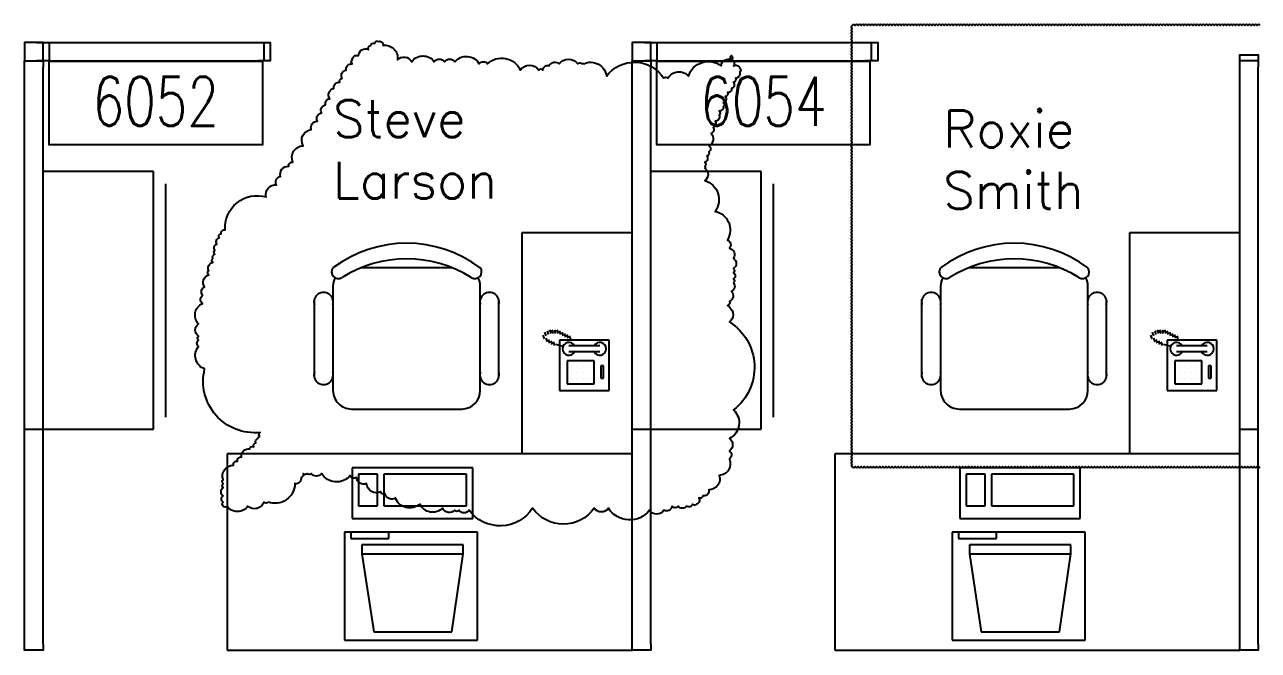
# Model space of a CAD drawing. Header units: millimetres. Extents: x 2510 to 2909, y 1470 to 1692.
# Drawn here: x 2510.5 to 2711.5, y 1579.5 to 1681.4 of the extents above; entities that cross this region are included whole.
import ezdxf
from ezdxf.enums import TextEntityAlignment as Align

# ---------------------------------------------------------------- set-up
doc = ezdxf.new("R2010")
doc.units = ezdxf.units.MM
for name, color, linetype in [('CHAIRS', 4, 'Continuous'), ('CPU', 6, 'Continuous'), ('EMPLOYEE', 1, 'Continuous'), ('FURNITURE', 3, 'Continuous'), ('PANELS_201', 6, 'Continuous'), ('PHONES', 4, 'Continuous'), ('RMNUM', 40, 'Continuous')]:
    doc.layers.add(name, color=color, linetype=linetype)
doc.styles.add('ARCHITXT', font='simplex.shx')
doc.styles.add('ROMANS', font='romans', dxfattribs={"width": 0.75, "height": 8})

# ---------------------------------------------------------------- blocks, each defined once
blk = doc.blocks.new('RMNUM')
at = {"layer": 'RMNUM'}
blk.add_lwpolyline([(-16.33354, 6.674702), (18.388073, 6.674702), (18.388073, -6.982766), (-16.33354, -6.982766), (-16.33354, 6.674702)], dxfattribs=at)
at = {"layer": 'RMNUM', "style": 'ROMANS', "width": 0.75}
blk.add_attdef('NUMBER', text='', height=8, dxfattribs=at).set_placement((1.027267, 0.114097), align=Align.MIDDLE_CENTER)
blk = doc.blocks.new('CHAIR7')
for p, q in [((5.12, 15.04), (17.88, 15.04)), ((20, 12), (3, 12)), ((0, 9), (0, -9)), ((23, -7.44), (23, 7.44)), ((3, -12), (20, -12)), ((5.12, -15), (17.88, -15))]:
    blk.add_line(p, q)
for centre, radius, start, end in [((5.56, 13.54), 1.56, 73.7398, 286.2602), ((17.44, 13.54), 1.56, 253.7398, 106.2602), ((22.34, 11.12), 1.1, 53.3099, 212.0274), ((3, 9), 3, 90, 180), ((20, 9), 3, 62.4156, 90), ((4.82, 0), 19.64, 327.5758, 32.4242), ((7, 0), 20, 323.1301, 36.8699), ((3, -9), 3, 180, 270), ((5.56, -13.5), 1.56, 73.7398, 286.2602), ((17.44, -13.5), 1.56, 253.7398, 106.2602), ((20, -9), 3, 270, 297.5844), ((22.34, -11.12), 1.1, 147.9726, 306.6901)]:
    blk.add_arc(centre, radius, start, end)
blk = doc.blocks.new('DESK2')
for p, q in [((33, 0), (-33, 0)), ((-33, 0), (-33, -68)), ((33, -32), (33, 0)), ((-33, -32), (33, -32)), ((-15, -68), (-15, -32)), ((-33, -68), (-15, -68))]:
    blk.add_line(p, q)
blk = doc.blocks.new('FC42X18D')
for p, q in [((-21, 0), (-21, -18)), ((-21, 0), (21, 0)), ((21, -18), (21, 0)), ((-21, -18), (21, -18)), ((-19, -20), (19, -20))]:
    blk.add_line(p, q)
blk = doc.blocks.new('RECTANG')
for p, q in [((1, 1), (0, 1)), ((0, 1), (0, 0)), ((1, 0), (1, 1)), ((0, 0), (1, 0))]:
    blk.add_line(p, q)
blk = doc.blocks.new('IBMAT', base_point=(61, 306))
for p, q in [((75, 307), (75, 306)), ((81, 307), (75, 307)), ((81, 306), (81, 307))]:
    blk.add_line(p, q)
at = {"xscale": 21, "yscale": 17, "zscale": 21}
blk.add_blockref('RECTANG', (61, 306), dxfattribs=at)
blk = doc.blocks.new('KEYBOARD', base_point=(60, 294))
for p, xscale, yscale, zscale in [((60, 294), 19, 8, 19), ((61, 295), 13, 5, 13), ((75, 295), 3, 5, 3)]:
    blk.add_blockref('RECTANG', p, dxfattribs=dict(xscale=xscale, yscale=yscale, zscale=zscale))
blk = doc.blocks.new('COMPUTER')
for p, q in [((-6.64, 16.23), (-8.5, 3.5)), ((6.08, 16.23), (-6.64, 16.23)), ((8, 3.5), (6.08, 16.23)), ((-8.5, 3.5), (-8.5, 2.04)), ((8, 3.5), (-8.5, 3.5)), ((-8.5, 2.04), (8, 2.04)), ((8, 2.04), (8, 3.5))]:
    blk.add_line(p, q)
at = {"xscale": 1.033846153846154, "yscale": 1.033846153846154, "zscale": 1.033846153846154}
for name, p in [('IBMAT', (-10.86, 0)), ('KEYBOARD', (-10.05, -10.5))]:
    blk.add_blockref(name, p, dxfattribs=at)
blk = doc.blocks.new('FNPHONE')
for p, q in [((-7.29, 6.54), (-7.29, 1.54)), ((-6.29, 6.54), (-6.29, 1.54)), ((-3.87, 4.85), (-3.87, 4.85)), ((-2.94, 4.85), (-2.94, 4.85)), ((-2, 4.85), (-2, 4.85)), ((-3.87, 3.91), (-3.87, 3.91)), ((-3.87, 2.97), (-3.87, 2.97)), ((-3.87, 2.03), (-3.87, 2.03)), ((-2.94, 3.91), (-2.94, 3.91)), ((-2.94, 2.97), (-2.94, 2.97)), ((-2.94, 2.03), (-2.94, 2.03)), ((-2, 3.91), (-2, 3.91)), ((-2, 2.97), (-2, 2.97)), ((-2, 2.03), (-2, 2.03)), ((-9.1, 0.22), (-9.7, 0.02)), ((-8.9, 0.62), (-9.5, 0.42)), ((-8.7, 1.02), (-9.3, 0.82)), ((-8.5, 1.42), (-9.1, 1.22)), ((-8.3, 1.82), (-8.9, 1.62)), ((-7.14, 0.56), (-7.5, -0.58)), ((-9.3, -0.18), (-9.9, -0.38)), ((-9.3, -0.58), (-9.9, -0.78)), ((-9.3, -0.98), (-9.9, -1.18)), ((-9.3, -1.38), (-9.9, -1.58)), ((-9.1, -1.78), (-9.7, -1.98)), ((-7.9, -1.98), (-8.5, -2.18)), ((-7.7, -1.58), (-8.3, -1.78)), ((-7.5, -1.18), (-8.1, -1.38)), ((-7.3, -0.78), (-7.9, -0.98)), ((-8.9, -2.18), (-9.5, -2.38)), ((-8.43, -2.46), (-9.03, -2.66))]:
    blk.add_line(p, q)
for centre, start, end in [((-6.79, 6.54), 298.4915, 241.5085), ((-6.79, 1.54), 118.4915, 61.5085)]:
    blk.add_arc(centre, 1.05, start, end)
for p, xscale, yscale, zscale in [((-8.21, 0), 8.20528234483245, 8.104073169521023, 8.20528234483245), ((-4.03, 6.72), 2.03125, 0.46875, 2.03125), ((-4.81, 1.25), 3.75, 4.375, 3.75)]:
    blk.add_blockref('RECTANG', p, dxfattribs=dict(xscale=xscale, yscale=yscale, zscale=zscale))

msp = doc.modelspace()

# ---------------------------------------------------------------- linework, layer by layer
msp.add_lwpolyline([(2711.77, 1681.26, 0.520567), (2711.27, 1681.26, 0.520567), (2710.77, 1681.26, 0.520567), (2710.27, 1681.26, 0.520567), (2709.77, 1681.26, 0.520567), (2709.27, 1681.26, 0.520567), (2708.77, 1681.26, 0.520567), (2708.27, 1681.26, 0.520567), (2707.77, 1681.26, 0.520567), (2707.27, 1681.26, 0.520567), (2706.77, 1681.26, 0.520567), (2706.27, 1681.26, 0.520567), (2705.77, 1681.26, 0.520567), (2705.27, 1681.26, 0.520567), (2704.77, 1681.26, 0.520567), (2704.27, 1681.26, 0.520567), (2703.77, 1681.26, 0.520567), (2703.27, 1681.26, 0.520567), (2702.77, 1681.26, 0.520567), (2702.27, 1681.26, 0.520567), (2701.77, 1681.26, 0.520567), (2701.27, 1681.26, 0.520567), (2700.77, 1681.26, 0.520567), (2700.27, 1681.26, 0.520567), (2699.77, 1681.26, 0.520567), (2699.27, 1681.26, 0.520567), (2698.77, 1681.26, 0.520567), (2698.27, 1681.26, 0.520567), (2697.77, 1681.26, 0.520567), (2697.27, 1681.26, 0.520567), (2696.77, 1681.26, 0.520567), (2696.27, 1681.26, 0.520567), (2695.77, 1681.26, 0.520567), (2695.27, 1681.26, 0.520567), (2694.77, 1681.26, 0.520567), (2694.27, 1681.26, 0.520567), (2693.77, 1681.26, 0.520567), (2693.27, 1681.26, 0.520567), (2692.77, 1681.26, 0.520567), (2692.27, 1681.26, 0.520567), (2691.77, 1681.26, 0.520567), (2691.27, 1681.26, 0.520567), (2690.77, 1681.26, 0.520567), (2690.27, 1681.26, 0.520567), (2689.77, 1681.26, 0.520567), (2689.27, 1681.26, 0.520567), (2688.77, 1681.26, 0.520567), (2688.27, 1681.26, 0.520567), (2687.77, 1681.26, 0.520567), (2687.27, 1681.26, 0.520567), (2686.77, 1681.26, 0.520567), (2686.27, 1681.26, 0.520567), (2685.77, 1681.26, 0.520567), (2685.27, 1681.26, 0.520567), (2684.77, 1681.26, 0.520567), (2684.27, 1681.26, 0.520567), (2683.77, 1681.26, 0.520567), (2683.27, 1681.26, 0.520567), (2682.77, 1681.26, 0.520567), (2682.27, 1681.26, 0.520567), (2681.77, 1681.26, 0.520567), (2681.27, 1681.26, 0.520567), (2680.77, 1681.26, 0.520567), (2680.27, 1681.26, 0.520567), (2679.77, 1681.26, 0.520567), (2679.27, 1681.26, 0.520567), (2678.77, 1681.26, 0.520567), (2678.27, 1681.26, 0.520567), (2677.77, 1681.26, 0.520567), (2677.27, 1681.26, 0.520567), (2676.77, 1681.26, 0.520567), (2676.27, 1681.26, 0.520567), (2675.77, 1681.26, 0.520567), (2675.27, 1681.26, 0.520567), (2674.77, 1681.26, 0.520567), (2674.27, 1681.26, 0.520567), (2673.77, 1681.26, 0.520567), (2673.27, 1681.26, 0.520567), (2672.77, 1681.26, 0.520567), (2672.27, 1681.26, 0.520567), (2671.77, 1681.26, 0.520567), (2671.27, 1681.26, 0.520567), (2670.77, 1681.26, 0.520567), (2670.27, 1681.26, 0.520567), (2669.77, 1681.26, 0.520567), (2669.27, 1681.26, 0.520567), (2668.77, 1681.26, 0.520567), (2668.27, 1681.26, 0.520567), (2667.77, 1681.26, 0.520567), (2667.27, 1681.26, 0.520567), (2666.77, 1681.26, 0.520567), (2666.27, 1681.26, 0.520567), (2665.77, 1681.26, 0.520567), (2665.27, 1681.26, 0.520567), (2664.77, 1681.26, 0.520567), (2664.27, 1681.26, 0.520567), (2663.77, 1681.26, 0.520567), (2663.27, 1681.26, 0.520567), (2662.77, 1681.26, 0.520567), (2662.27, 1681.26, 0.520567), (2661.77, 1681.26, 0.520567), (2661.27, 1681.26, 0.520567), (2660.77, 1681.26, 0.520567), (2660.27, 1681.26, 0.520567), (2659.77, 1681.26, 0.520567), (2659.27, 1681.26, 0.520567), (2658.77, 1681.26, 0.520567), (2658.27, 1681.26, 0.520567), (2657.77, 1681.26, 0.520567), (2657.27, 1681.26, 0.520567), (2656.77, 1681.26, 0.520567), (2656.27, 1681.26, 0.520567), (2655.77, 1681.26, 0.520567), (2655.27, 1681.26, 0.520567), (2654.77, 1681.26, 0.520567), (2654.27, 1681.26, 0.520567), (2653.77, 1681.26, 0.520567), (2653.27, 1681.26, 0.520567), (2652.77, 1681.26, 0.520567), (2652.27, 1681.26, 0.520567), (2651.77, 1681.26, 0.520567), (2651.27, 1681.26, 0.520567), (2650.77, 1681.26, 0.520567), (2650.27, 1681.26, 0.520567), (2649.77, 1681.26, 0.520567), (2649.27, 1681.26, 0.520567), (2648.77, 1681.26, 0.520567), (2648.27, 1681.26, 0.520567), (2647.77, 1681.26, 0.520567), (2647.27, 1681.26, 0.520567), (2646.77, 1681.26, 0.520567), (2646.27, 1681.26, 0.520567), (2645.77, 1681.26, 0.520567), (2645.27, 1681.25, 0.520567), (2645.27, 1680.75, 0.520567), (2645.27, 1680.25, 0.520567), (2645.27, 1679.75, 0.520567), (2645.27, 1679.25, 0.520567), (2645.27, 1678.75, 0.520567), (2645.27, 1678.25, 0.520567), (2645.27, 1677.75, 0.520567), (2645.27, 1677.25, 0.520567), (2645.27, 1676.75, 0.520567), (2645.27, 1676.25, 0.520567), (2645.27, 1675.75, 0.520567), (2645.27, 1675.25, 0.520567), (2645.27, 1674.75, 0.520567), (2645.27, 1674.25, 0.520567), (2645.27, 1673.75, 0.520567), (2645.27, 1673.25, 0.520567), (2645.27, 1672.75, 0.520567), (2645.27, 1672.25, 0.520567), (2645.27, 1671.75, 0.520567), (2645.27, 1671.25, 0.520567), (2645.27, 1670.75, 0.520567), (2645.27, 1670.25, 0.520567), (2645.27, 1669.75, 0.520567), (2645.27, 1669.25, 0.520567), (2645.27, 1668.75, 0.520567), (2645.27, 1668.25, 0.520567), (2645.27, 1667.75, 0.520567), (2645.27, 1667.25, 0.520567), (2645.27, 1666.75, 0.520567), (2645.27, 1666.25, 0.520567), (2645.27, 1665.75, 0.520567), (2645.27, 1665.25, 0.520567), (2645.27, 1664.75, 0.520567), (2645.27, 1664.25, 0.520567), (2645.27, 1663.75, 0.520567), (2645.27, 1663.25, 0.520567), (2645.27, 1662.75, 0.520567), (2645.27, 1662.25, 0.520567), (2645.27, 1661.75, 0.520567), (2645.27, 1661.25, 0.520567), (2645.27, 1660.75, 0.520567), (2645.27, 1660.25, 0.520567), (2645.27, 1659.75, 0.520567), (2645.27, 1659.25, 0.520567), (2645.27, 1658.75, 0.520567), (2645.27, 1658.25, 0.520567), (2645.27, 1657.75, 0.520567), (2645.27, 1657.25, 0.520567), (2645.27, 1656.75, 0.520567), (2645.27, 1656.25, 0.520567), (2645.27, 1655.75, 0.520567), (2645.27, 1655.25, 0.520567), (2645.27, 1654.75, 0.520567), (2645.27, 1654.25, 0.520567), (2645.27, 1653.75, 0.520567), (2645.27, 1653.25, 0.520567), (2645.27, 1652.75, 0.520567), (2645.27, 1652.25, 0.520567), (2645.27, 1651.75, 0.520567), (2645.27, 1651.25, 0.520567), (2645.27, 1650.75, 0.520567), (2645.27, 1650.25, 0.520567), (2645.27, 1649.75, 0.520567), (2645.27, 1649.25, 0.520567), (2645.27, 1648.75, 0.520567), (2645.27, 1648.25, 0.520567), (2645.27, 1647.75, 0.520567), (2645.27, 1647.25, 0.520567), (2645.27, 1646.75, 0.520567), (2645.27, 1646.25, 0.520567), (2645.27, 1645.75, 0.520567), (2645.27, 1645.25, 0.520567), (2645.27, 1644.75, 0.520567), (2645.27, 1644.25, 0.520567), (2645.27, 1643.75, 0.520567), (2645.27, 1643.25, 0.520567), (2645.27, 1642.75, 0.520567), (2645.27, 1642.25, 0.520567), (2645.27, 1641.75, 0.520567), (2645.27, 1641.25, 0.520567), (2645.27, 1640.75, 0.520567), (2645.27, 1640.25, 0.520567), (2645.27, 1639.75, 0.520567), (2645.27, 1639.25, 0.520567), (2645.27, 1638.75, 0.520567), (2645.27, 1638.25, 0.520567), (2645.27, 1637.75, 0.520567), (2645.27, 1637.25, 0.520567), (2645.27, 1636.75, 0.520567), (2645.27, 1636.25, 0.520567), (2645.27, 1635.75, 0.520567), (2645.27, 1635.25, 0.520567), (2645.27, 1634.75, 0.520567), (2645.27, 1634.25, 0.520567), (2645.27, 1633.75, 0.520567), (2645.27, 1633.25, 0.520567), (2645.27, 1632.75, 0.520567), (2645.27, 1632.25, 0.520567), (2645.27, 1631.75, 0.520567), (2645.27, 1631.25, 0.520567), (2645.27, 1630.75, 0.520567), (2645.27, 1630.25, 0.520567), (2645.27, 1629.75, 0.520567), (2645.27, 1629.25, 0.520567), (2645.27, 1628.75, 0.520567), (2645.27, 1628.25, 0.520567), (2645.27, 1627.75, 0.520567), (2645.27, 1627.25, 0.520567), (2645.27, 1626.75, 0.520567), (2645.27, 1626.25, 0.520567), (2645.27, 1625.75, 0.520567), (2645.27, 1625.25, 0.520567), (2645.27, 1624.75, 0.520567), (2645.27, 1624.25, 0.520567), (2645.27, 1623.75, 0.520567), (2645.27, 1623.25, 0.520567), (2645.27, 1622.75, 0.520567), (2645.27, 1622.25, 0.520567), (2645.27, 1621.75, 0.520567), (2645.27, 1621.25, 0.520567), (2645.27, 1620.75, 0.520567), (2645.27, 1620.25, 0.520567), (2645.27, 1619.75, 0.520567), (2645.27, 1619.25, 0.520567), (2645.27, 1618.75, 0.520567), (2645.27, 1618.25, 0.520567), (2645.27, 1617.75, 0.520567), (2645.27, 1617.25, 0.520567), (2645.27, 1616.75, 0.520567), (2645.27, 1616.25, 0.520567), (2645.27, 1615.75, 0.520567), (2645.27, 1615.25, 0.520567), (2645.27, 1614.75, 0.520567), (2645.27, 1614.25, 0.520567), (2645.27, 1613.75, 0.520567), (2645.27, 1613.25, 0.520567), (2645.27, 1612.75, 0.520567), (2645.27, 1612.25, 0.520567), (2645.27, 1611.75, 0.520567), (2645.27, 1611.25, 0.520567), (2645.27, 1610.75, 0.520567), (2645.27, 1610.25, 0.520567), (2645.27, 1609.75, 0.520567), (2645.27, 1609.4, 0.520567), (2645.77, 1609.4, 0.520567), (2646.27, 1609.4, 0.520567), (2646.77, 1609.4, 0.520567), (2647.27, 1609.4, 0.520567), (2647.77, 1609.4, 0.520567), (2648.27, 1609.4, 0.520567), (2648.77, 1609.4, 0.520567), (2649.27, 1609.4, 0.520567), (2649.77, 1609.4, 0.520567), (2650.27, 1609.4, 0.520567), (2650.77, 1609.4, 0.520567), (2651.27, 1609.4, 0.520567), (2651.77, 1609.4, 0.520567), (2652.27, 1609.4, 0.520567), (2652.77, 1609.4, 0.520567), (2653.27, 1609.4, 0.520567), (2653.77, 1609.4, 0.520567), (2654.27, 1609.4, 0.520567), (2654.77, 1609.4, 0.520567), (2655.27, 1609.4, 0.520567), (2655.77, 1609.4, 0.520567), (2656.27, 1609.4, 0.520567), (2656.77, 1609.4, 0.520567), (2657.27, 1609.4, 0.520567), (2657.77, 1609.4, 0.520567), (2658.27, 1609.4, 0.520567), (2658.77, 1609.4, 0.520567), (2659.27, 1609.4, 0.520567), (2659.77, 1609.4, 0.520567), (2660.27, 1609.4, 0.520567), (2660.77, 1609.4, 0.520567), (2661.27, 1609.4, 0.520567), (2661.77, 1609.4, 0.520567), (2662.27, 1609.4, 0.520567), (2662.77, 1609.4, 0.520567), (2663.27, 1609.4, 0.520567), (2663.77, 1609.4, 0.520567), (2664.27, 1609.4, 0.520567), (2664.77, 1609.4, 0.520567), (2665.27, 1609.4, 0.520567), (2665.77, 1609.4, 0.520567), (2666.27, 1609.4, 0.520567), (2666.77, 1609.4, 0.520567), (2667.27, 1609.4, 0.520567), (2667.77, 1609.4, 0.520567), (2668.27, 1609.4, 0.520567), (2668.77, 1609.4, 0.520567), (2669.27, 1609.4, 0.520567), (2669.77, 1609.4, 0.520567), (2670.27, 1609.4, 0.520567), (2670.77, 1609.4, 0.520567), (2671.27, 1609.4, 0.520567), (2671.77, 1609.4, 0.520567), (2672.27, 1609.4, 0.520567), (2672.77, 1609.4, 0.520567), (2673.27, 1609.4, 0.520567), (2673.77, 1609.4, 0.520567), (2674.27, 1609.4, 0.520567), (2674.77, 1609.4, 0.520567), (2675.27, 1609.4, 0.520567), (2675.77, 1609.4, 0.520567), (2676.27, 1609.4, 0.520567), (2676.77, 1609.4, 0.520567), (2677.27, 1609.4, 0.520567), (2677.77, 1609.4, 0.520567), (2678.27, 1609.4, 0.520567), (2678.77, 1609.4, 0.520567), (2679.27, 1609.4, 0.520567), (2679.77, 1609.4, 0.520567), (2680.27, 1609.4, 0.520567), (2680.77, 1609.4, 0.520567), (2681.27, 1609.4, 0.520567), (2681.77, 1609.4, 0.520567), (2682.27, 1609.4, 0.520567), (2682.77, 1609.4, 0.520567), (2683.27, 1609.4, 0.520567), (2683.77, 1609.4, 0.520567), (2684.27, 1609.4, 0.520567), (2684.77, 1609.4, 0.520567), (2685.27, 1609.4, 0.520567), (2685.77, 1609.4, 0.520567), (2686.27, 1609.4, 0.520567), (2686.77, 1609.4, 0.520567), (2687.27, 1609.4, 0.520567), (2687.77, 1609.4, 0.520567), (2688.27, 1609.4, 0.520567), (2688.77, 1609.4, 0.520567), (2689.27, 1609.4, 0.520567), (2689.77, 1609.4, 0.520567), (2690.27, 1609.4, 0.520567), (2690.77, 1609.4, 0.520567), (2691.27, 1609.4, 0.520567), (2691.77, 1609.4, 0.520567), (2692.27, 1609.4, 0.520567), (2692.77, 1609.4, 0.520567), (2693.27, 1609.4, 0.520567), (2693.77, 1609.4, 0.520567), (2694.27, 1609.4, 0.520567), (2694.77, 1609.4, 0.520567), (2695.27, 1609.4, 0.520567), (2695.77, 1609.4, 0.520567), (2696.27, 1609.4, 0.520567), (2696.77, 1609.4, 0.520567), (2697.27, 1609.4, 0.520567), (2697.77, 1609.4, 0.520567), (2698.27, 1609.4, 0.520567), (2698.77, 1609.4, 0.520567), (2699.27, 1609.4, 0.520567), (2699.77, 1609.4, 0.520567), (2700.27, 1609.4, 0.520567), (2700.77, 1609.4, 0.520567), (2701.27, 1609.4, 0.520567), (2701.77, 1609.4, 0.520567), (2702.27, 1609.4, 0.520567), (2702.77, 1609.4, 0.520567), (2703.27, 1609.4, 0.520567), (2703.77, 1609.4, 0.520567), (2704.27, 1609.4, 0.520567), (2704.77, 1609.4, 0.520567), (2705.27, 1609.4, 0.520567), (2705.77, 1609.4, 0.520567), (2706.27, 1609.4, 0.520567), (2706.77, 1609.4, 0.520567), (2707.27, 1609.4, 0.520567), (2707.77, 1609.4, 0.520567), (2708.27, 1609.4, 0.520567), (2708.77, 1609.4, 0.520567), (2709.27, 1609.4, 0.520567), (2709.77, 1609.4, 0.520567), (2710.27, 1609.4, 0.520567), (2710.77, 1609.4, 0.520567), (2711.27, 1609.4, 0.520567), (2711.77, 1609.4, 0.520567)], format="xyb")
msp.add_lwpolyline([(2548.81, 1614.29, -0.520567), (2548.81, 1614.96, -0.520567), (2548.81, 1614.96, -0.520567), (2539.79, 1625.3, -0.520567), (2539.79, 1625.3, -0.520567), (2538.79, 1628.97, -0.520567), (2538.79, 1628.97, -0.520567), (2538.79, 1629.97, -0.520567), (2538.79, 1629.97, -0.520567), (2538.79, 1630.64, -0.520567), (2538.79, 1630.64, -0.520567), (2538.79, 1632.64, -0.520567), (2538.79, 1632.64, -0.520567), (2539.46, 1635.97, -0.520567), (2539.46, 1635.97, -0.520567), (2539.46, 1637.31, -0.520567), (2539.46, 1637.31, -0.520567), (2539.79, 1638.64, -0.520567), (2539.79, 1638.64, -0.520567), (2540.46, 1640.64, -0.520567), (2540.46, 1640.64, -0.520567), (2540.46, 1641.31, -0.520567), (2540.46, 1641.31, -0.520567), (2541.13, 1642.65, -0.520567), (2541.13, 1642.65, -0.520567), (2541.13, 1643.31, -0.520567), (2541.13, 1643.31, -0.520567), (2541.46, 1643.98, -0.520567), (2541.46, 1643.98, -0.520567), (2541.46, 1644.65, -0.520567), (2541.46, 1644.65, -0.520567), (2541.79, 1645.65, -0.520567), (2541.79, 1645.65, -0.520567), (2542.13, 1646.65, -0.520567), (2542.13, 1646.65, -0.520567), (2542.46, 1647.32, -0.520567), (2542.46, 1647.32, -0.520567), (2542.46, 1647.32, -0.520567), (2543.13, 1647.98, -0.520567), (2543.13, 1647.98, -0.520567), (2549.81, 1653.32, -0.520567), (2549.81, 1653.32, -0.520567), (2551.48, 1655.32, -0.520567), (2551.48, 1655.32, -0.520567), (2552.15, 1656.66, -0.520567), (2552.15, 1656.66, -0.520567), (2553.48, 1658.32, -0.520567), (2553.48, 1658.32, -0.520567), (2554.15, 1658.99, -0.520567), (2554.15, 1658.99, -0.520567), (2555.82, 1661.66, -0.520567), (2555.82, 1661.66, -0.520567), (2557.16, 1664.33, -0.520567), (2557.16, 1664.33, -0.520567), (2558.16, 1665.66, -0.520567), (2558.16, 1665.66, -0.520567), (2558.83, 1667, -0.520567), (2558.83, 1667, -0.520567), (2559.5, 1668.33, -0.520567), (2559.5, 1668.33, -0.520567), (2560.16, 1669.33, -0.520567), (2560.16, 1669.33, -0.520567), (2560.83, 1671, -0.520567), (2560.83, 1671, -0.520567), (2561.83, 1672, -0.520567), (2561.83, 1672, -0.520567), (2562.17, 1672.67, -0.520567), (2562.17, 1672.67, -0.520567), (2562.84, 1674, -0.520567), (2562.84, 1674, -0.520567), (2563.84, 1675, -0.520567), (2563.84, 1675, -0.520567), (2563.84, 1675.67, -0.520567), (2563.84, 1675.67, -0.520567), (2564.84, 1676.34, -0.520567), (2564.84, 1676.34, -0.520567), (2566.51, 1677.34, -0.520567), (2566.51, 1677.34, -0.520567), (2566.84, 1678, -0.520567), (2566.84, 1678, -0.520567), (2567.51, 1678.34, -0.520567), (2567.51, 1678.34, -0.520567), (2568.18, 1678.67, -0.520567), (2568.18, 1678.67, -0.520567), (2568.18, 1678.67, -0.520567), (2568.85, 1678, -0.520567), (2568.85, 1678, -0.520567), (2571.19, 1675.67, -0.520567), (2571.19, 1675.67, -0.520567), (2573.52, 1675.34, -0.520567), (2573.52, 1675.34, -0.520567), (2577.2, 1675.34, -0.520567), (2577.2, 1675.34, -0.520567), (2578.87, 1675.34, -0.520567), (2578.87, 1675.34, -0.520567), (2580.54, 1675.34, -0.520567), (2580.54, 1675.34, -0.520567), (2584.54, 1675, -0.520567), (2584.54, 1675, -0.520567), (2585.88, 1675, -0.520567), (2585.88, 1675, -0.520567), (2591.22, 1674, -0.520567), (2591.22, 1674, -0.520567), (2594.23, 1674, -0.520567), (2594.23, 1674, -0.520567), (2594.9, 1674, -0.520567), (2594.9, 1674, -0.520567), (2595.9, 1674.67, -0.520567), (2595.9, 1674.67, -0.520567), (2597.57, 1675, -0.520567), (2597.57, 1675, -0.520567), (2600.58, 1675, -0.520567), (2600.58, 1675, -0.520567), (2601.24, 1675, -0.520567), (2601.24, 1675, -0.520567), (2601.58, 1675, -0.520567), (2605.25, 1673, -0.520567), (2605.25, 1673, -0.520567), (2614.6, 1672.67, -0.520567), (2614.6, 1672.67, -0.520567), (2615.27, 1672.67, -0.520567), (2615.27, 1672.67, -0.520567), (2618.61, 1673, -0.520567), (2618.61, 1673, -0.520567), (2623.96, 1674.67, -0.520567), (2623.96, 1674.67, -0.520567), (2625.62, 1675.67, -0.520567), (2625.62, 1675.67, -0.520567), (2625.62, 1676.34, -0.520567), (2625.62, 1676.34, -0.520567), (2625.62, 1675.67, -0.520567), (2625.62, 1675.67, -0.520567), (2625.96, 1674.67, -0.520567), (2625.96, 1674.67, -0.520567), (2626.96, 1674.33, -0.520567), (2626.96, 1674.33, -0.520567), (2626.96, 1673.67, -0.520567), (2626.96, 1673.67, -0.520567), (2626.29, 1672.67, -0.520567), (2626.29, 1672.67, -0.520567), (2625.96, 1672, -0.520567), (2625.96, 1672, -0.520567), (2625.62, 1671, -0.520567), (2625.62, 1671, -0.520567), (2624.96, 1670.33, -0.520567), (2624.96, 1670.33, -0.520567), (2624.62, 1669.66, -0.520567), (2624.62, 1669.66, -0.520567), (2624.29, 1668.66, -0.520567), (2624.29, 1668.66, -0.520567), (2624.29, 1668, -0.520567), (2624.29, 1668, -0.520567), (2623.62, 1667.33, -0.520567), (2623.62, 1667.33, -0.520567), (2623.62, 1666.66, -0.520567), (2623.62, 1666.66, -0.520567), (2622.95, 1665.66, -0.520567), (2622.95, 1665.66, -0.520567), (2622.62, 1664.66, -0.520567), (2622.62, 1664.66, -0.520567), (2622.29, 1663.66, -0.520567), (2622.29, 1663.66, -0.520567), (2621.95, 1661.66, -0.520567), (2621.95, 1661.66, -0.520567), (2621.95, 1660.66, -0.520567), (2621.95, 1660.66, -0.520567), (2621.62, 1659.99, -0.520567), (2621.62, 1659.99, -0.520567), (2621.28, 1658.99, -0.520567), (2621.28, 1658.99, -0.520567), (2621.28, 1658.32, -0.520567), (2621.28, 1658.32, -0.520567), (2621.28, 1657.99, -0.520567), (2621.28, 1655.99, -0.520567), (2621.28, 1655.99, -0.520567), (2622.95, 1650.98, -0.520567), (2622.95, 1650.98, -0.520567), (2624.96, 1646.31, -0.520567), (2624.96, 1646.31, -0.520567), (2625.29, 1644.98, -0.520567), (2625.29, 1644.98, -0.520567), (2625.96, 1643.31, -0.520567), (2625.96, 1643.31, -0.520567), (2625.96, 1641.64, -0.520567), (2625.96, 1641.64, -0.520567), (2625.96, 1640.98, -0.520567), (2625.96, 1640.98, -0.520567), (2625.96, 1639.98, -0.520567), (2625.96, 1639.98, -0.520567), (2625.96, 1639.31, -0.520567), (2625.96, 1639.31, -0.520567), (2625.62, 1637.98, -0.520567), (2625.62, 1637.98, -0.520567), (2625.29, 1636.31, -0.520567), (2625.29, 1636.31, -0.520567), (2624.96, 1635.64, -0.520567), (2624.96, 1635.64, -0.520567), (2625.29, 1635.31, -0.520567), (2625.29, 1632.97, -0.520567), (2625.29, 1632.97, -0.520567), (2625.96, 1618.63, -0.520567), (2625.96, 1618.63, -0.520567), (2625.29, 1613.96, -0.520567), (2625.29, 1613.96, -0.520567), (2625.29, 1611.96, -0.520567), (2625.29, 1611.96, -0.520567), (2625.29, 1610.62, -0.520567), (2625.29, 1610.62, -0.520567), (2623.62, 1607.95, -0.520567), (2623.62, 1607.95, -0.520567), (2621.95, 1605.62, -0.520567), (2621.95, 1605.62, -0.520567), (2620.95, 1604.62, -0.520567), (2620.95, 1604.62, -0.520567), (2620.28, 1604.29, -0.520567), (2620.28, 1604.29, -0.520567), (2619.95, 1603.28, -0.520567), (2619.95, 1603.28, -0.520567), (2619.28, 1603.28, -0.520567), (2619.28, 1603.28, -0.520567), (2618.28, 1602.95, -0.520567), (2618.28, 1602.95, -0.520567), (2616.94, 1602.95, -0.520567), (2616.94, 1602.95, -0.520567), (2615.94, 1602.95, -0.520567), (2615.94, 1602.95, -0.520567), (2615.94, 1602.95, -0.520567), (2614.6, 1602.28, -0.520567), (2614.6, 1602.28, -0.520567), (2612.27, 1602.28, -0.520567), (2612.27, 1602.28, -0.520567), (2605.59, 1602.62, -0.520567), (2605.59, 1602.62, -0.520567), (2603.25, 1602.62, -0.520567), (2603.25, 1602.62, -0.520567), (2593.23, 1602.62, -0.520567), (2593.23, 1602.62, -0.520567), (2582.87, 1602.28, -0.520567), (2582.87, 1602.28, -0.520567), (2581.21, 1602.28, -0.520567), (2581.21, 1602.28, -0.520567), (2580.54, 1602.28, -0.520567), (2580.54, 1602.28, -0.520567), (2578.53, 1602.62, -0.520567), (2578.53, 1602.62, -0.520567), (2574.86, 1603.28, -0.520567), (2574.86, 1603.28, -0.520567), (2570.85, 1604.29, -0.520567), (2570.85, 1604.29, -0.520567), (2569.18, 1604.95, -0.520567), (2569.18, 1604.95, -0.520567), (2568.51, 1605.29, -0.520567), (2568.51, 1605.29, -0.520567), (2566.18, 1606.62, -0.520567), (2566.18, 1606.62, -0.520567), (2564.51, 1607.62, -0.520567), (2564.51, 1607.62, -0.520567), (2563.5, 1607.95, -0.520567), (2563.5, 1607.95, -0.520567), (2558.83, 1608.29, -0.520567), (2558.83, 1608.29, -0.520567), (2557.16, 1608.29, -0.520567), (2557.16, 1608.29, -0.520567), (2556.49, 1608.29, -0.520567), (2556.49, 1608.29, -0.520567), (2555.82, 1608.29, -0.520567), (2555.82, 1608.29, -0.520567), (2555.49, 1607.62, -0.520567), (2555.49, 1607.62, -0.520567), (2555.49, 1607.62, -0.520567), (2554.49, 1606.62, -0.520567), (2554.49, 1606.62, -0.520567), (2550.14, 1603.62, -0.520567), (2550.14, 1603.62, -0.520567), (2549.48, 1603.62, -0.520567), (2549.48, 1603.62, -0.520567), (2546.8, 1602.95, -0.520567), (2546.8, 1602.95, -0.520567), (2543.46, 1602.95, -0.520567), (2543.46, 1602.95, -0.520567), (2542.8, 1602.95, -0.520567), (2542.8, 1602.95, -0.520567), (2542.8, 1603.62, -0.520567), (2542.8, 1603.62, -0.520567), (2542.8, 1604.62, -0.520567), (2542.8, 1604.62, -0.520567), (2542.8, 1605.95, -0.520567), (2542.8, 1605.95, -0.520567), (2542.8, 1606.62, -0.520567), (2542.8, 1606.62, -0.520567), (2542.8, 1607.29, -0.520567), (2542.8, 1607.29, -0.520567), (2544.47, 1609.62, -0.520567), (2544.47, 1609.62, -0.520567), (2545.13, 1610.29, -0.520567), (2545.13, 1610.29, -0.520567), (2545.8, 1610.96, -0.520567), (2545.8, 1610.96, -0.520567), (2547.14, 1612.29, -0.520567), (2547.14, 1612.29, -0.520567), (2547.81, 1612.62, -0.520567), (2547.81, 1612.62, -0.520567), (2548.14, 1613.29, -0.520567), (2548.14, 1613.29, -0.520567), (2548.47, 1613.96, -0.520567), (2548.47, 1613.96, -0.520567)], format="xyb", close=True)
at = {"layer": 'PANELS_201', "linetype": 'Continuous'}
for p, q in [((2513.46, 1675.47), (2513.46, 1678.47)), ((2612.46, 1675.47), (2612.46, 1678.47))]:
    msp.add_line(p, q, dxfattribs=at)
for points in [[(2513.46, 1678.47), (2510.46, 1678.47), (2510.46, 1675.47)], [(2512.46, 1678.47), (2513.46, 1678.47), (2514.46, 1678.47), (2514.46, 1675.47), (2512.46, 1675.47)], [(2514.46, 1675.47), (2513.46, 1675.47), (2513.46, 1678.47), (2514.46, 1678.47)], [(2514.46, 1678.47), (2548.46, 1678.47)], [(2548.46, 1678.47), (2549.46, 1678.47), (2550.46, 1678.47), (2550.46, 1675.47), (2548.46, 1675.47)], [(2549.46, 1675.47), (2549.46, 1678.47)], [(2612.46, 1678.47), (2609.46, 1678.47), (2609.46, 1675.47)], [(2611.46, 1678.47), (2612.46, 1678.47), (2613.46, 1678.47), (2613.46, 1675.47), (2611.46, 1675.47)], [(2613.46, 1675.47), (2612.46, 1675.47), (2612.46, 1678.47), (2613.46, 1678.47)], [(2613.46, 1678.47), (2647.46, 1678.47)], [(2647.46, 1678.47), (2648.46, 1678.47), (2649.46, 1678.47), (2649.46, 1675.47), (2647.46, 1675.47)], [(2648.46, 1675.47), (2648.46, 1678.47)], [(2708.46, 1674.47), (2708.46, 1675.47), (2708.46, 1676.47), (2711.46, 1676.47), (2711.46, 1674.47)], [(2510.46, 1674.47), (2510.46, 1675.47), (2513.46, 1675.47), (2513.46, 1674.47)], [(2510.46, 1616.47), (2510.46, 1674.47)], [(2513.46, 1616.47), (2513.46, 1674.47)], [(2514.46, 1675.47), (2548.46, 1675.47)], [(2609.46, 1674.47), (2609.46, 1675.47), (2612.46, 1675.47), (2612.46, 1674.47)], [(2609.46, 1616.47), (2609.46, 1674.47)], [(2612.46, 1616.47), (2612.46, 1674.47)], [(2613.46, 1675.47), (2647.46, 1675.47)], [(2711.46, 1675.47), (2708.46, 1675.47)], [(2708.46, 1616.47), (2708.46, 1674.47)], [(2711.46, 1616.47), (2711.46, 1674.47)], [(2510.46, 1614.47), (2510.46, 1616.47)], [(2513.46, 1614.47), (2513.46, 1616.47)], [(2609.46, 1614.47), (2609.46, 1616.47)], [(2612.46, 1614.47), (2612.46, 1616.47)], [(2708.46, 1614.47), (2708.46, 1616.47)], [(2711.46, 1614.47), (2711.46, 1616.47)], [(2510.46, 1615.47), (2513.46, 1615.47)], [(2510.46, 1580.47), (2510.46, 1614.47)], [(2513.46, 1580.47), (2513.46, 1614.47)], [(2609.46, 1615.47), (2612.46, 1615.47)], [(2609.46, 1580.47), (2609.46, 1614.47)], [(2612.46, 1580.47), (2612.46, 1614.47)], [(2708.46, 1615.47), (2711.46, 1615.47)], [(2708.46, 1580.47), (2708.46, 1614.47)], [(2711.46, 1580.47), (2711.46, 1614.47)], [(2513.46, 1580.47), (2513.46, 1579.47), (2510.46, 1579.47), (2510.46, 1580.47)], [(2612.46, 1580.47), (2612.46, 1579.47), (2609.46, 1579.47), (2609.46, 1580.47)], [(2711.46, 1580.47), (2711.46, 1579.47), (2708.46, 1579.47), (2708.46, 1580.47)]]:
    msp.add_lwpolyline(points, dxfattribs=at)

# ---------------------------------------------------------------- block references
for p, values in [((2530.8, 1668.79), {'NUMBER': '6052'}), ((2629.8, 1668.79), {'NUMBER': '6054'})]:
    msp.add_blockref('RMNUM', p).add_auto_attribs(values)
at = {"layer": 'CHAIRS', "lineweight": -3, "rotation": 89.99999999999999}
for p in [(2572.7, 1618.78), (2671.7, 1618.78)]:
    msp.add_blockref('CHAIR7', p, dxfattribs=at)
at = {"layer": 'CPU', "lineweight": -3, "rotation": 180}
for p in [(2573.41, 1598.7), (2672.41, 1598.7)]:
    msp.add_blockref('COMPUTER', p, dxfattribs=at)
at = {"layer": 'FURNITURE', "lineweight": -3}
for name, p, rotation in [('FC42X18D', (2513.46, 1636.47), 89.99999999999999), ('FC42X18D', (2612.46, 1636.47), 89.99999999999999), ('DESK2', (2576.46, 1579.47), 180), ('DESK2', (2675.46, 1579.47), 180)]:
    msp.add_blockref(name, p, dxfattribs=dict(at, rotation=rotation))
at = {"layer": 'PHONES', "lineweight": -3, "rotation": 270}
for p in [(2597.61, 1621.8), (2696.61, 1621.8)]:
    msp.add_blockref('FNPHONE', p, dxfattribs=at)

# ---------------------------------------------------------------- texts
at = {"layer": 'EMPLOYEE', "lineweight": -3, "char_height": 6, "attachment_point": 1, "style": 'ARCHITXT'}
for s, insert, width in [('\\A1;Steve\\PLarson', (2560.7, 1669.07), 24.4379), ('\\A1;Roxie\\PSmith', (2660.13, 1667.4), 20.4802)]:
    msp.add_mtext(s, dxfattribs=dict(at, insert=insert, width=width))

doc.saveas('drawing.dxf')
